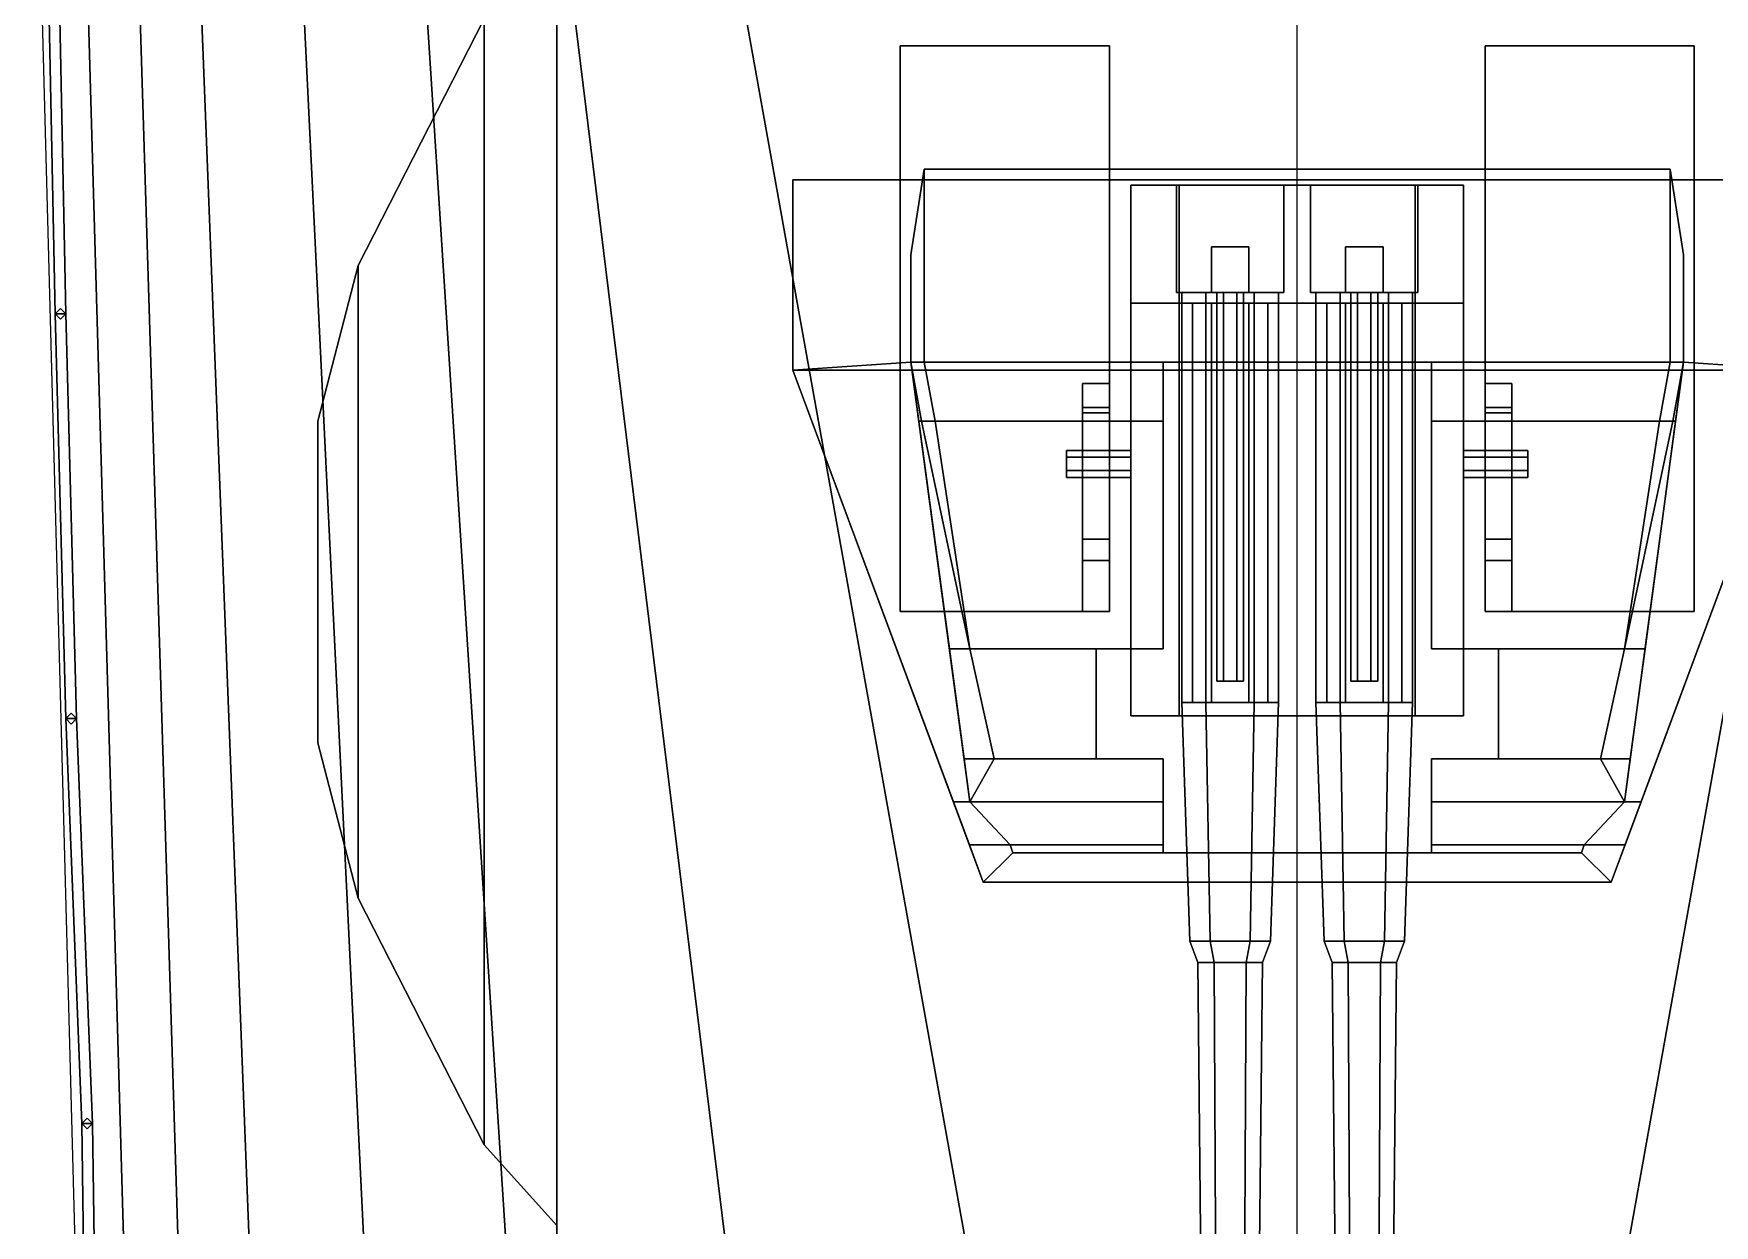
# Model space of a CAD drawing. Header units: millimetres. Extents: x -5 to 5, y -43 to 71.
# Drawn here: x -4.71 to 1.56, y -22.61 to -18.16 of the extents above; entities that cross this region are included whole.
import ezdxf

# ---------------------------------------------------------------- set-up
doc = ezdxf.new("R2010")
doc.units = ezdxf.units.MM
for name, color, linetype in [('barrel', 1, 'Continuous'), ('hull2', 7, 'Continuous'), ('railings', 6, 'Continuous'), ('sleeve', 5, 'Continuous'), ('turret', 2, 'Continuous')]:
    doc.layers.add(name, color=color, linetype=linetype)

msp = doc.modelspace()

# ---------------------------------------------------------------- linework, layer by layer
for points in [[(-4.71, -16.9, 2.79), (-4.47, -25.94, 2.84), (4.47, -25.94, 2.84), (4.71, -16.9, 2.79)], [(0.65, -25.94, -2.32), (0, -25.94, -2.6), (0, -16.9, -2.65), (2.27, -16.9, -2.25)], [(2.84, -16.9, -2.09), (1.73, -25.94, -2), (0.65, -25.94, -2.32), (2.27, -16.9, -2.25)], [(-2.76, -17.34, 5.23), (-2.76, -24.36, 5.23), (2.76, -24.36, 5.23), (2.76, -17.34, 5.23)], [(-2.76, -17.34, 2.79), (-2.76, -24.36, 2.83), (-2.76, -24.36, 5.23), (-2.76, -17.34, 5.23)], [(-3.03, -18.11, 5.23), (-3.03, -22.31, 5.23), (-2.76, -22.61, 5.23), (-2.76, -17.81, 5.23)], [(-2.76, -17.81, 5.23), (-2.76, -22.61, 5.23), (-3.03, -22.31, 5.23), (-3.03, -18.11, 5.23)], [(-3.03, -22.31, 5.23), (-3.03, -18.11, 5.23), (-3.5, -19.03, 5.23), (-3.5, -21.39, 5.23)], [(-3.5, -21.39, 5.23), (-3.5, -19.03, 5.23), (-3.03, -18.11, 5.23), (-3.03, -22.31, 5.23)], [(-3.65, -19.61, 5.23), (-3.5, -19.03, 5.23), (-3.5, -21.39, 5.23), (-3.65, -20.81, 5.23)], [(-3.65, -20.81, 5.23), (-3.5, -21.39, 5.23), (-3.5, -19.03, 5.23), (-3.65, -19.61, 5.23)]]:
    msp.add_3dface(points)
at = {"layer": 'barrel'}
for points in [[(-0.05, -18.73, 7.17), (-0.05, -18.73, 6.74), (-0.45, -18.73, 6.74), (-0.45, -18.73, 7.17)], [(-0.45, -18.73, 7.17), (-0.45, -18.73, 6.74), (-0.45, -19.13, 6.74), (-0.45, -19.13, 7.17)], [(-0.45, -19.13, 6.74), (-0.45, -18.73, 6.74), (-0.05, -18.73, 6.74), (-0.05, -19.13, 6.74)], [(-0.05, -19.13, 7.17), (-0.05, -18.73, 7.17), (-0.45, -18.73, 7.17), (-0.45, -19.13, 7.17)], [(-0.05, -19.13, 6.74), (-0.05, -18.73, 6.74), (-0.05, -18.73, 7.17), (-0.05, -19.13, 7.17)], [(0.05, -18.73, 7.17), (0.05, -18.73, 6.74), (0.05, -19.13, 6.74), (0.05, -19.13, 7.17)], [(0.45, -18.73, 7.17), (0.45, -18.73, 6.74), (0.05, -18.73, 6.74), (0.05, -18.73, 7.17)], [(0.05, -19.13, 6.74), (0.05, -18.73, 6.74), (0.45, -18.73, 6.74), (0.45, -19.13, 6.74)], [(0.45, -19.13, 7.17), (0.45, -18.73, 7.17), (0.05, -18.73, 7.17), (0.05, -19.13, 7.17)], [(0.45, -19.13, 6.74), (0.45, -18.73, 6.74), (0.45, -18.73, 7.17), (0.45, -19.13, 7.17)], [(-0.32, -18.96, 7.24), (-0.32, -18.96, 7.17), (-0.32, -19.13, 7.17), (-0.32, -19.13, 7.32)], [(-0.18, -18.96, 7.24), (-0.18, -18.96, 7.17), (-0.32, -18.96, 7.17), (-0.32, -18.96, 7.24)], [(-0.18, -19.13, 7.32), (-0.18, -18.96, 7.24), (-0.32, -18.96, 7.24), (-0.32, -19.13, 7.32)], [(-0.18, -19.13, 7.17), (-0.18, -18.96, 7.17), (-0.18, -18.96, 7.24), (-0.18, -19.13, 7.32)], [(0.32, -19.13, 7.32), (0.32, -18.96, 7.24), (0.18, -18.96, 7.24), (0.18, -19.13, 7.32)], [(0.32, -18.96, 7.24), (0.32, -18.96, 7.17), (0.18, -18.96, 7.17), (0.18, -18.96, 7.24)], [(0.18, -18.96, 7.24), (0.18, -18.96, 7.17), (0.18, -19.13, 7.17), (0.18, -19.13, 7.32)], [(0.32, -19.13, 7.17), (0.32, -18.96, 7.17), (0.32, -18.96, 7.24), (0.32, -19.13, 7.32)], [(-0.45, -19.13, 7.17), (-0.45, -19.13, 6.74), (-0.05, -19.13, 6.74), (-0.05, -19.13, 7.17)], [(-0.34, -19.13, 7.0659), (-0.43, -19.13, 6.91), (-0.43, -20.66, 6.91), (-0.34, -20.66, 7.0659)], [(-0.43, -19.13, 6.91), (-0.34, -19.13, 6.7541), (-0.34, -20.66, 6.7541), (-0.43, -20.66, 6.91)], [(-0.34, -19.13, 6.7541), (-0.16, -19.13, 6.7541), (-0.16, -20.66, 6.7541), (-0.34, -20.66, 6.7541)], [(-0.16, -19.13, 7.0659), (-0.34, -19.13, 7.0659), (-0.34, -20.66, 7.0659), (-0.16, -20.66, 7.0659)], [(-0.32, -19.13, 7.32), (-0.32, -19.13, 7.17), (-0.18, -19.13, 7.17), (-0.18, -19.13, 7.32)], [(-0.275, -19.13, 7.2533), (-0.3, -19.13, 7.21), (-0.3, -20.58, 7.21), (-0.275, -20.58, 7.2533)], [(-0.3, -19.13, 7.21), (-0.275, -19.13, 7.1667), (-0.275, -20.58, 7.1667), (-0.3, -20.58, 7.21)], [(-0.225, -19.13, 7.2533), (-0.275, -19.13, 7.2533), (-0.275, -20.58, 7.2533), (-0.225, -20.58, 7.2533)], [(-0.275, -19.13, 7.1667), (-0.225, -19.13, 7.1667), (-0.225, -20.58, 7.1667), (-0.275, -20.58, 7.1667)], [(-0.2, -19.13, 7.21), (-0.225, -19.13, 7.2533), (-0.225, -20.58, 7.2533), (-0.2, -20.58, 7.21)], [(-0.225, -19.13, 7.1667), (-0.2, -19.13, 7.21), (-0.2, -20.58, 7.21), (-0.225, -20.58, 7.1667)], [(-0.07, -19.13, 6.91), (-0.16, -19.13, 7.0659), (-0.16, -20.66, 7.0659), (-0.07, -20.66, 6.91)], [(-0.16, -19.13, 6.7541), (-0.07, -19.13, 6.91), (-0.07, -20.66, 6.91), (-0.16, -20.66, 6.7541)], [(0.05, -19.13, 7.17), (0.05, -19.13, 6.74), (0.45, -19.13, 6.74), (0.45, -19.13, 7.17)], [(0.16, -19.13, 7.0659), (0.07, -19.13, 6.91), (0.07, -20.66, 6.91), (0.16, -20.66, 7.0659)], [(0.07, -19.13, 6.91), (0.16, -19.13, 6.7541), (0.16, -20.66, 6.7541), (0.07, -20.66, 6.91)], [(0.16, -19.13, 6.7541), (0.34, -19.13, 6.7541), (0.34, -20.66, 6.7541), (0.16, -20.66, 6.7541)], [(0.34, -19.13, 7.0659), (0.16, -19.13, 7.0659), (0.16, -20.66, 7.0659), (0.34, -20.66, 7.0659)], [(0.18, -19.13, 7.32), (0.18, -19.13, 7.17), (0.32, -19.13, 7.17), (0.32, -19.13, 7.32)], [(0.225, -19.13, 7.2533), (0.2, -19.13, 7.21), (0.2, -20.58, 7.21), (0.225, -20.58, 7.2533)], [(0.2, -19.13, 7.21), (0.225, -19.13, 7.1667), (0.225, -20.58, 7.1667), (0.2, -20.58, 7.21)], [(0.275, -19.13, 7.2533), (0.225, -19.13, 7.2533), (0.225, -20.58, 7.2533), (0.275, -20.58, 7.2533)], [(0.225, -19.13, 7.1667), (0.275, -19.13, 7.1667), (0.275, -20.58, 7.1667), (0.225, -20.58, 7.1667)], [(0.3, -19.13, 7.21), (0.275, -19.13, 7.2533), (0.275, -20.58, 7.2533), (0.3, -20.58, 7.21)], [(0.275, -19.13, 7.1667), (0.3, -19.13, 7.21), (0.3, -20.58, 7.21), (0.275, -20.58, 7.1667)], [(0.43, -19.13, 6.91), (0.34, -19.13, 7.0659), (0.34, -20.66, 7.0659), (0.43, -20.66, 6.91)], [(0.34, -19.13, 6.7541), (0.43, -19.13, 6.91), (0.43, -20.66, 6.91), (0.34, -20.66, 6.7541)], [(-0.325, -21.55, 6.7801), (-0.4, -21.55, 6.91), (-0.43, -20.66, 6.91), (-0.34, -20.66, 6.7541)], [(-0.4, -21.55, 6.91), (-0.325, -21.55, 7.0399), (-0.34, -20.66, 7.0659), (-0.43, -20.66, 6.91)], [(-0.325, -21.55, 7.0399), (-0.175, -21.55, 7.0399), (-0.16, -20.66, 7.0659), (-0.34, -20.66, 7.0659)], [(-0.175, -21.55, 6.7801), (-0.325, -21.55, 6.7801), (-0.34, -20.66, 6.7541), (-0.16, -20.66, 6.7541)], [(-0.1, -21.55, 6.91), (-0.175, -21.55, 6.7801), (-0.16, -20.66, 6.7541), (-0.07, -20.66, 6.91)], [(-0.175, -21.55, 7.0399), (-0.1, -21.55, 6.91), (-0.07, -20.66, 6.91), (-0.16, -20.66, 7.0659)], [(0.175, -21.55, 6.7801), (0.1, -21.55, 6.91), (0.07, -20.66, 6.91), (0.16, -20.66, 6.7541)], [(0.1, -21.55, 6.91), (0.175, -21.55, 7.0399), (0.16, -20.66, 7.0659), (0.07, -20.66, 6.91)], [(0.175, -21.55, 7.0399), (0.325, -21.55, 7.0399), (0.34, -20.66, 7.0659), (0.16, -20.66, 7.0659)], [(0.325, -21.55, 6.7801), (0.175, -21.55, 6.7801), (0.16, -20.66, 6.7541), (0.34, -20.66, 6.7541)], [(0.4, -21.55, 6.91), (0.325, -21.55, 6.7801), (0.34, -20.66, 6.7541), (0.43, -20.66, 6.91)], [(0.325, -21.55, 7.0399), (0.4, -21.55, 6.91), (0.43, -20.66, 6.91), (0.34, -20.66, 7.0659)], [(-0.37, -21.63, 6.91), (-0.31, -21.63, 7.0139), (-0.325, -21.55, 7.0399), (-0.4, -21.55, 6.91)], [(-0.31, -21.63, 6.8061), (-0.37, -21.63, 6.91), (-0.4, -21.55, 6.91), (-0.325, -21.55, 6.7801)], [(-0.19, -21.63, 6.8061), (-0.31, -21.63, 6.8061), (-0.325, -21.55, 6.7801), (-0.175, -21.55, 6.7801)], [(-0.31, -21.63, 7.0139), (-0.19, -21.63, 7.0139), (-0.175, -21.55, 7.0399), (-0.325, -21.55, 7.0399)], [(-0.19, -21.63, 7.0139), (-0.13, -21.63, 6.91), (-0.1, -21.55, 6.91), (-0.175, -21.55, 7.0399)], [(-0.13, -21.63, 6.91), (-0.19, -21.63, 6.8061), (-0.175, -21.55, 6.7801), (-0.1, -21.55, 6.91)], [(0.13, -21.63, 6.91), (0.19, -21.63, 7.0139), (0.175, -21.55, 7.0399), (0.1, -21.55, 6.91)], [(0.19, -21.63, 6.8061), (0.13, -21.63, 6.91), (0.1, -21.55, 6.91), (0.175, -21.55, 6.7801)], [(0.31, -21.63, 6.8061), (0.19, -21.63, 6.8061), (0.175, -21.55, 6.7801), (0.325, -21.55, 6.7801)], [(0.19, -21.63, 7.0139), (0.31, -21.63, 7.0139), (0.325, -21.55, 7.0399), (0.175, -21.55, 7.0399)], [(0.31, -21.63, 7.0139), (0.37, -21.63, 6.91), (0.4, -21.55, 6.91), (0.325, -21.55, 7.0399)], [(0.37, -21.63, 6.91), (0.31, -21.63, 6.8061), (0.325, -21.55, 6.7801), (0.4, -21.55, 6.91)], [(-0.35, -23.63, 6.91), (-0.3, -23.63, 6.9966), (-0.31, -21.63, 7.0139), (-0.37, -21.63, 6.91)], [(-0.3, -23.63, 6.8234), (-0.35, -23.63, 6.91), (-0.37, -21.63, 6.91), (-0.31, -21.63, 6.8061)], [(-0.2, -23.63, 6.8234), (-0.3, -23.63, 6.8234), (-0.31, -21.63, 6.8061), (-0.19, -21.63, 6.8061)], [(-0.3, -23.63, 6.9966), (-0.2, -23.63, 6.9966), (-0.19, -21.63, 7.0139), (-0.31, -21.63, 7.0139)], [(-0.2, -23.63, 6.9966), (-0.15, -23.63, 6.91), (-0.13, -21.63, 6.91), (-0.19, -21.63, 7.0139)], [(-0.15, -23.63, 6.91), (-0.2, -23.63, 6.8234), (-0.19, -21.63, 6.8061), (-0.13, -21.63, 6.91)], [(0.15, -23.63, 6.91), (0.2, -23.63, 6.9966), (0.19, -21.63, 7.0139), (0.13, -21.63, 6.91)], [(0.2, -23.63, 6.8234), (0.15, -23.63, 6.91), (0.13, -21.63, 6.91), (0.19, -21.63, 6.8061)], [(0.3, -23.63, 6.8234), (0.2, -23.63, 6.8234), (0.19, -21.63, 6.8061), (0.31, -21.63, 6.8061)], [(0.2, -23.63, 6.9966), (0.3, -23.63, 6.9966), (0.31, -21.63, 7.0139), (0.19, -21.63, 7.0139)], [(0.3, -23.63, 6.9966), (0.35, -23.63, 6.91), (0.37, -21.63, 6.91), (0.31, -21.63, 7.0139)], [(0.35, -23.63, 6.91), (0.3, -23.63, 6.8234), (0.31, -21.63, 6.8061), (0.37, -21.63, 6.91)]]:
    msp.add_3dface(points, dxfattribs=at)
at = {"layer": 'hull2'}
for points in [[(-4.71, -16.9, 2.79), (-4.47, -25.94, 2.84), (-4.28, -25.94, -0.22), (-4.54, -16.9, -0.27)], [(-4.54, -16.9, -0.27), (-4.28, -25.94, -0.22), (-4.07, -25.94, -0.76), (-4.35, -16.9, -0.81)], [(-4.35, -16.9, -0.81), (-4.07, -25.94, -0.76), (-3.78, -25.94, -1.15), (-4.13, -16.9, -1.2)], [(-4.13, -16.9, -1.2), (-3.78, -25.94, -1.15), (-3.32, -25.94, -1.49), (-3.76, -16.9, -1.6)], [(-3.76, -16.9, -1.6), (-3.32, -25.94, -1.49), (-2.74, -25.94, -1.72), (-3.32, -16.9, -1.87)], [(-3.32, -16.9, -1.87), (-2.74, -25.94, -1.72), (-1.73, -25.94, -2), (-2.84, -16.9, -2.09)], [(-2.84, -16.9, -2.09), (-1.73, -25.94, -2), (-0.65, -25.94, -2.32), (-2.27, -16.9, -2.25)], [(-0.65, -25.94, -2.32), (0, -25.94, -2.6), (0, -16.9, -2.65), (-2.27, -16.9, -2.25)]]:
    msp.add_3dface(points, dxfattribs=at)
at = {"layer": 'railings'}
for points in [[(-4.62, -17.74, 3.91), (-4.59, -19.21, 3.92), (-4.63, -19.21, 3.92), (-4.66, -17.74, 3.91)], [(-4.66, -17.74, 3.91), (-4.63, -19.21, 3.92), (-4.59, -19.21, 3.92), (-4.62, -17.74, 3.91)], [(-3.03, -18.11, 6.45), (-3.5, -19.03, 6.45), (-3.5, -19.03, 5.23), (-3.03, -18.11, 5.23)], [(-3.03, -18.11, 5.23), (-3.5, -19.03, 5.23), (-3.5, -19.03, 6.45), (-3.03, -18.11, 6.45)], [(-3.5, -19.03, 6.45), (-3.65, -19.61, 6.45), (-3.65, -19.61, 5.23), (-3.5, -19.03, 5.23)], [(-3.5, -19.03, 5.23), (-3.65, -19.61, 5.23), (-3.65, -19.61, 6.45), (-3.5, -19.03, 6.45)], [(-4.63, -19.21, 2.8), (-4.61, -19.19, 2.8), (-4.61, -19.19, 3.92), (-4.63, -19.21, 3.92)], [(-4.63, -19.21, 3.92), (-4.59, -20.72, 3.93), (-4.55, -20.72, 3.93), (-4.59, -19.21, 3.92)], [(-4.59, -19.21, 3.92), (-4.55, -20.72, 3.93), (-4.59, -20.72, 3.93), (-4.63, -19.21, 3.92)], [(-4.61, -19.23, 2.8), (-4.63, -19.21, 2.8), (-4.63, -19.21, 3.92), (-4.61, -19.23, 3.92)], [(-4.61, -19.19, 2.8), (-4.59, -19.21, 2.8), (-4.59, -19.21, 3.92), (-4.61, -19.19, 3.92)], [(-4.59, -19.21, 2.8), (-4.61, -19.23, 2.8), (-4.61, -19.23, 3.92), (-4.59, -19.21, 3.92)], [(-3.65, -19.61, 5.23), (-3.65, -20.81, 5.23), (-3.65, -20.81, 6.45), (-3.65, -19.61, 6.45)], [(-3.65, -19.61, 6.45), (-3.65, -20.81, 6.45), (-3.65, -20.81, 5.23), (-3.65, -19.61, 5.23)], [(-4.59, -20.72, 2.81), (-4.57, -20.7, 2.81), (-4.57, -20.7, 3.93), (-4.59, -20.72, 3.93)], [(-4.55, -20.72, 3.93), (-4.49, -22.23, 3.94), (-4.53, -22.23, 3.94), (-4.59, -20.72, 3.93)], [(-4.59, -20.72, 3.93), (-4.53, -22.23, 3.94), (-4.49, -22.23, 3.94), (-4.55, -20.72, 3.93)], [(-4.57, -20.74, 2.81), (-4.59, -20.72, 2.81), (-4.59, -20.72, 3.93), (-4.57, -20.74, 3.93)], [(-4.57, -20.7, 2.81), (-4.55, -20.72, 2.81), (-4.55, -20.72, 3.93), (-4.57, -20.7, 3.93)], [(-4.55, -20.72, 2.81), (-4.57, -20.74, 2.81), (-4.57, -20.74, 3.93), (-4.55, -20.72, 3.93)], [(-3.65, -20.81, 5.23), (-3.5, -21.39, 5.23), (-3.5, -21.39, 6.45), (-3.65, -20.81, 6.45)], [(-3.65, -20.81, 6.45), (-3.5, -21.39, 6.45), (-3.5, -21.39, 5.23), (-3.65, -20.81, 5.23)], [(-3.5, -21.39, 6.45), (-3.03, -22.31, 6.45), (-3.03, -22.31, 5.23), (-3.5, -21.39, 5.23)], [(-3.5, -21.39, 5.23), (-3.03, -22.31, 5.23), (-3.03, -22.31, 6.45), (-3.5, -21.39, 6.45)], [(-4.53, -22.23, 2.82), (-4.51, -22.21, 2.82), (-4.51, -22.21, 3.94), (-4.53, -22.23, 3.94)], [(-4.53, -22.23, 3.94), (-4.51, -23.72, 3.94), (-4.47, -23.72, 3.94), (-4.49, -22.23, 3.94)], [(-4.49, -22.23, 3.94), (-4.47, -23.72, 3.94), (-4.51, -23.72, 3.94), (-4.53, -22.23, 3.94)], [(-4.51, -22.25, 2.82), (-4.53, -22.23, 2.82), (-4.53, -22.23, 3.94), (-4.51, -22.25, 3.94)], [(-4.51, -22.21, 2.82), (-4.49, -22.23, 2.82), (-4.49, -22.23, 3.94), (-4.51, -22.21, 3.94)], [(-4.49, -22.23, 2.82), (-4.51, -22.25, 2.82), (-4.51, -22.25, 3.94), (-4.49, -22.23, 3.94)], [(-3.03, -22.31, 6.45), (-2.76, -22.61, 6.45), (-2.76, -22.61, 5.23), (-3.03, -22.31, 5.23)], [(-3.03, -22.31, 5.23), (-2.76, -22.61, 5.23), (-2.76, -22.61, 6.45), (-3.03, -22.31, 6.45)]]:
    msp.add_3dface(points, dxfattribs=at)
at = {"layer": 'sleeve'}
for points in [[(0.62, -18.73, 6.74), (0.62, -18.73, 6.61), (-0.62, -18.73, 6.61), (-0.62, -18.73, 6.74)], [(-0.62, -20.71, 6.61), (-0.62, -18.73, 6.61), (0.62, -18.73, 6.61), (0.62, -20.71, 6.61)], [(-0.62, -18.73, 6.74), (-0.62, -18.73, 6.61), (-0.62, -19.17, 6.61), (-0.62, -19.17, 6.74)], [(-0.44, -18.73, 6.82), (-0.44, -18.73, 6.74), (-0.62, -18.73, 6.74), (-0.62, -18.73, 6.82)], [(-0.44, -19.17, 6.91), (-0.44, -18.73, 6.82), (-0.62, -18.73, 6.82), (-0.62, -19.17, 6.91)], [(-0.62, -18.73, 6.82), (-0.62, -18.73, 6.74), (-0.62, -19.17, 6.74), (-0.62, -19.17, 6.91)], [(0.44, -18.73, 6.74), (-0.44, -18.73, 6.74), (-0.44, -19.17, 6.74), (0.44, -19.17, 6.74)], [(-0.44, -19.17, 6.74), (-0.44, -18.73, 6.74), (-0.44, -18.73, 6.82), (-0.44, -19.17, 6.91)], [(0.44, -18.73, 6.82), (0.44, -18.73, 6.74), (0.44, -19.17, 6.74), (0.44, -19.17, 6.91)], [(0.62, -18.73, 6.82), (0.62, -18.73, 6.74), (0.44, -18.73, 6.74), (0.44, -18.73, 6.82)], [(0.62, -19.17, 6.91), (0.62, -18.73, 6.82), (0.44, -18.73, 6.82), (0.44, -19.17, 6.91)], [(0.62, -19.17, 6.61), (0.62, -18.73, 6.61), (0.62, -18.73, 6.74), (0.62, -19.17, 6.74)], [(0.62, -19.17, 6.74), (0.62, -18.73, 6.74), (0.62, -18.73, 6.82), (0.62, -19.17, 6.91)], [(-0.44, -19.17, 7.07), (-0.44, -19.17, 6.91), (-0.62, -19.17, 6.91), (-0.62, -19.17, 7.07)], [(-0.62, -19.17, 7.07), (-0.62, -19.17, 6.91), (-0.62, -20.71, 6.91), (-0.62, -20.71, 7.07)], [(-0.62, -19.17, 6.91), (-0.62, -19.17, 6.61), (-0.62, -20.71, 6.61), (-0.62, -20.71, 6.91)], [(-0.44, -20.71, 7.07), (-0.44, -19.17, 7.07), (-0.62, -19.17, 7.07), (-0.62, -20.71, 7.07)], [(-0.44, -20.71, 6.91), (-0.44, -19.17, 6.91), (-0.44, -19.17, 7.07), (-0.44, -20.71, 7.07)], [(0.44, -20.71, 6.91), (0.44, -19.17, 6.91), (-0.44, -19.17, 6.91), (-0.44, -20.71, 6.91)], [(0.44, -19.17, 6.91), (0.44, -19.17, 6.74), (-0.44, -19.17, 6.74), (-0.44, -19.17, 6.91)], [(-0.32, -19.17, 7.3312), (-0.39, -19.17, 7.21), (-0.39, -20.66, 7.21), (-0.32, -20.66, 7.3312)], [(-0.39, -19.17, 7.21), (-0.32, -19.17, 7.0888), (-0.32, -20.66, 7.0888), (-0.39, -20.66, 7.21)], [(-0.11, -19.17, 7.21), (-0.39, -19.17, 7.21), (-0.32, -19.17, 7.3312), (-0.18, -19.17, 7.3312)], [(-0.18, -19.17, 7.0888), (-0.32, -19.17, 7.0888), (-0.39, -19.17, 7.21), (-0.11, -19.17, 7.21)], [(-0.18, -19.17, 7.3312), (-0.32, -19.17, 7.3312), (-0.32, -20.66, 7.3312), (-0.18, -20.66, 7.3312)], [(-0.32, -19.17, 7.0888), (-0.18, -19.17, 7.0888), (-0.18, -20.66, 7.0888), (-0.32, -20.66, 7.0888)], [(-0.11, -19.17, 7.21), (-0.18, -19.17, 7.3312), (-0.18, -20.66, 7.3312), (-0.11, -20.66, 7.21)], [(-0.18, -19.17, 7.0888), (-0.11, -19.17, 7.21), (-0.11, -20.66, 7.21), (-0.18, -20.66, 7.0888)], [(0.32, -19.17, 7.0888), (0.18, -19.17, 7.0888), (0.11, -19.17, 7.21), (0.39, -19.17, 7.21)], [(0.39, -19.17, 7.21), (0.11, -19.17, 7.21), (0.18, -19.17, 7.3312), (0.32, -19.17, 7.3312)], [(0.11, -19.17, 7.21), (0.18, -19.17, 7.0888), (0.18, -20.66, 7.0888), (0.11, -20.66, 7.21)], [(0.18, -19.17, 7.3312), (0.11, -19.17, 7.21), (0.11, -20.66, 7.21), (0.18, -20.66, 7.3312)], [(0.18, -19.17, 7.0888), (0.32, -19.17, 7.0888), (0.32, -20.66, 7.0888), (0.18, -20.66, 7.0888)], [(0.32, -19.17, 7.3312), (0.18, -19.17, 7.3312), (0.18, -20.66, 7.3312), (0.32, -20.66, 7.3312)], [(0.32, -19.17, 7.0888), (0.39, -19.17, 7.21), (0.39, -20.66, 7.21), (0.32, -20.66, 7.0888)], [(0.39, -19.17, 7.21), (0.32, -19.17, 7.3312), (0.32, -20.66, 7.3312), (0.39, -20.66, 7.21)], [(0.62, -19.17, 7.07), (0.62, -19.17, 6.91), (0.44, -19.17, 6.91), (0.44, -19.17, 7.07)], [(0.44, -19.17, 7.07), (0.44, -19.17, 6.91), (0.44, -20.71, 6.91), (0.44, -20.71, 7.07)], [(0.62, -20.71, 7.07), (0.62, -19.17, 7.07), (0.44, -19.17, 7.07), (0.44, -20.71, 7.07)], [(0.62, -20.71, 6.91), (0.62, -19.17, 6.91), (0.62, -19.17, 7.07), (0.62, -20.71, 7.07)], [(0.62, -20.71, 6.61), (0.62, -19.17, 6.61), (0.62, -19.17, 6.91), (0.62, -20.71, 6.91)], [(-0.62, -19.745, 6.9533), (-0.62, -19.72, 6.91), (-0.86, -19.72, 6.91), (-0.86, -19.745, 6.9533)], [(-0.86, -19.795, 6.9533), (-0.86, -19.745, 6.9533), (-0.86, -19.72, 6.91), (-0.86, -19.82, 6.91)], [(-0.62, -19.72, 6.91), (-0.62, -19.745, 6.8667), (-0.86, -19.745, 6.8667), (-0.86, -19.72, 6.91)], [(-0.86, -19.82, 6.91), (-0.86, -19.72, 6.91), (-0.86, -19.745, 6.8667), (-0.86, -19.795, 6.8667)], [(0.62, -19.72, 6.91), (0.62, -19.745, 6.9533), (0.86, -19.745, 6.9533), (0.86, -19.72, 6.91)], [(0.62, -19.745, 6.8667), (0.62, -19.72, 6.91), (0.86, -19.72, 6.91), (0.86, -19.745, 6.8667)], [(0.86, -19.745, 6.9533), (0.86, -19.795, 6.9533), (0.86, -19.82, 6.91), (0.86, -19.72, 6.91)], [(0.86, -19.72, 6.91), (0.86, -19.82, 6.91), (0.86, -19.795, 6.8667), (0.86, -19.745, 6.8667)], [(-0.62, -19.745, 6.8667), (-0.62, -19.795, 6.8667), (-0.86, -19.795, 6.8667), (-0.86, -19.745, 6.8667)], [(-0.62, -19.795, 6.9533), (-0.62, -19.745, 6.9533), (-0.86, -19.745, 6.9533), (-0.86, -19.795, 6.9533)], [(-0.62, -19.82, 6.91), (-0.62, -19.795, 6.9533), (-0.86, -19.795, 6.9533), (-0.86, -19.82, 6.91)], [(-0.62, -19.795, 6.8667), (-0.62, -19.82, 6.91), (-0.86, -19.82, 6.91), (-0.86, -19.795, 6.8667)], [(0.62, -19.795, 6.8667), (0.62, -19.745, 6.8667), (0.86, -19.745, 6.8667), (0.86, -19.795, 6.8667)], [(0.62, -19.745, 6.9533), (0.62, -19.795, 6.9533), (0.86, -19.795, 6.9533), (0.86, -19.745, 6.9533)], [(0.62, -19.795, 6.9533), (0.62, -19.82, 6.91), (0.86, -19.82, 6.91), (0.86, -19.795, 6.9533)], [(0.62, -19.82, 6.91), (0.62, -19.795, 6.8667), (0.86, -19.795, 6.8667), (0.86, -19.82, 6.91)], [(-0.18, -20.66, 7.3312), (-0.32, -20.66, 7.3312), (-0.39, -20.66, 7.21), (-0.11, -20.66, 7.21)], [(-0.11, -20.66, 7.21), (-0.39, -20.66, 7.21), (-0.32, -20.66, 7.0888), (-0.18, -20.66, 7.0888)], [(0.39, -20.66, 7.21), (0.11, -20.66, 7.21), (0.18, -20.66, 7.0888), (0.32, -20.66, 7.0888)], [(0.32, -20.66, 7.3312), (0.18, -20.66, 7.3312), (0.11, -20.66, 7.21), (0.39, -20.66, 7.21)], [(-0.62, -20.71, 7.07), (-0.62, -20.71, 6.91), (-0.44, -20.71, 6.91), (-0.44, -20.71, 7.07)], [(-0.62, -20.71, 6.91), (-0.62, -20.71, 6.61), (0.62, -20.71, 6.61), (0.62, -20.71, 6.91)], [(0.44, -20.71, 7.07), (0.44, -20.71, 6.91), (0.62, -20.71, 6.91), (0.62, -20.71, 7.07)]]:
    msp.add_3dface(points, dxfattribs=at)
at = {"layer": 'turret'}
for points in [[(-1.48, -18.21, 5.89), (-1.48, -18.21, 5.31), (-1.48, -20.32, 5.31), (-1.48, -20.32, 5.89)], [(-0.7, -20.32, 5.89), (-0.7, -18.21, 5.89), (-1.48, -18.21, 5.89), (-1.48, -20.32, 5.89)], [(-0.7, -18.21, 5.89), (-0.7, -18.21, 5.31), (-1.48, -18.21, 5.31), (-1.48, -18.21, 5.89)], [(-1.48, -18.71, 5.31), (-1.48, -18.21, 5.31), (-0.7, -18.21, 5.31), (-0.7, -18.71, 5.31)], [(-0.7, -20.32, 5.31), (-0.7, -18.21, 5.31), (-0.7, -18.21, 5.89), (-0.7, -20.32, 5.89)], [(0.7, -18.71, 5.31), (0.7, -18.21, 5.31), (1.48, -18.21, 5.31), (1.48, -18.71, 5.31)], [(1.48, -18.21, 5.89), (1.48, -18.21, 5.31), (0.7, -18.21, 5.31), (0.7, -18.21, 5.89)], [(1.48, -20.32, 5.89), (1.48, -18.21, 5.89), (0.7, -18.21, 5.89), (0.7, -20.32, 5.89)], [(0.7, -18.21, 5.89), (0.7, -18.21, 5.31), (0.7, -20.32, 5.31), (0.7, -20.32, 5.89)], [(1.48, -20.32, 5.31), (1.48, -18.21, 5.31), (1.48, -18.21, 5.89), (1.48, -20.32, 5.89)], [(1.88, -18.71, 5.31), (1.88, -18.71, 5.23), (-1.88, -18.71, 5.23), (-1.88, -18.71, 5.31)], [(1.88, -19.42, 5.31), (1.88, -18.71, 5.31), (-1.88, -18.71, 5.31), (-1.88, -19.42, 5.31)], [(-1.88, -18.71, 5.31), (-1.88, -18.71, 5.23), (-1.88, -19.42, 5.23), (-1.88, -19.42, 5.31)], [(-1.44, -19.39, 7.68), (-1.44, -18.99, 7.68), (-1.39, -18.67, 7.86), (-1.39, -19.39, 7.86)], [(-1.39, -19.39, 7.86), (-1.39, -18.67, 7.86), (-1.44, -18.99, 7.68), (-1.44, -19.39, 7.68)], [(-1.39, -18.67, 7.86), (-1.39, -19.39, 7.86), (1.39, -19.39, 7.86), (1.39, -18.67, 7.86)], [(1.39, -18.67, 7.86), (1.39, -19.39, 7.86), (-1.39, -19.39, 7.86), (-1.39, -18.67, 7.86)], [(1.39, -19.39, 7.86), (1.39, -18.67, 7.86), (1.44, -18.99, 7.68), (1.44, -19.39, 7.68)], [(1.44, -19.39, 7.68), (1.44, -18.99, 7.68), (1.39, -18.67, 7.86), (1.39, -19.39, 7.86)], [(-1.44, -19.39, 7.38), (-1.44, -19.32, 7.41), (-1.44, -18.99, 7.68), (-1.44, -19.39, 7.68)], [(-1.44, -19.39, 7.68), (-1.44, -18.99, 7.68), (-1.44, -19.32, 7.41), (-1.44, -19.39, 7.38)], [(1.44, -19.39, 7.68), (1.44, -18.99, 7.68), (1.44, -19.32, 7.41), (1.44, -19.39, 7.38)], [(1.44, -19.39, 7.38), (1.44, -19.32, 7.41), (1.44, -18.99, 7.68), (1.44, -19.39, 7.68)], [(-1.22, -21.03, 7.18), (-1.44, -19.39, 7.18), (-1.88, -19.42, 5.31), (-1.2815, -21.03, 5.31)], [(-1.2815, -21.03, 5.31), (-1.88, -19.42, 5.31), (-1.44, -19.39, 7.18), (-1.22, -21.03, 7.18)], [(-1.88, -19.42, 5.31), (-1.88, -19.42, 5.23), (-1.17, -21.33, 5.23), (-1.17, -21.33, 5.31)], [(1.17, -21.33, 5.31), (1.88, -19.42, 5.31), (-1.88, -19.42, 5.31), (-1.17, -21.33, 5.31)], [(-1.4, -19.61, 7.68), (-1.44, -19.39, 7.68), (-1.44, -19.39, 7.18), (-1.4105, -19.61, 7.18)], [(-1.4105, -19.61, 7.18), (-1.44, -19.39, 7.18), (-1.44, -19.39, 7.68), (-1.4, -19.61, 7.68)], [(-1.4, -19.61, 7.68), (-1.44, -19.39, 7.68), (-1.39, -19.39, 7.86), (-1.35, -19.61, 7.86)], [(-1.35, -19.61, 7.86), (-1.39, -19.39, 7.86), (-1.44, -19.39, 7.68), (-1.4, -19.61, 7.68)], [(-0.5, -19.39, 7.86), (-0.5, -19.61, 7.86), (-1.35, -19.61, 7.86), (-1.39, -19.39, 7.86)], [(-1.39, -19.39, 7.86), (-1.35, -19.61, 7.86), (-0.5, -19.61, 7.86), (-0.5, -19.39, 7.86)], [(1.39, -19.39, 7.86), (1.35, -19.61, 7.86), (0.5, -19.61, 7.86), (0.5, -19.39, 7.86)], [(0.5, -19.39, 7.86), (0.5, -19.61, 7.86), (1.35, -19.61, 7.86), (1.39, -19.39, 7.86)], [(1.17, -21.33, 5.23), (1.88, -19.42, 5.23), (1.88, -19.42, 5.31), (1.17, -21.33, 5.31)], [(1.2815, -21.03, 5.31), (1.88, -19.42, 5.31), (1.44, -19.39, 7.18), (1.22, -21.03, 7.18)], [(1.22, -21.03, 7.18), (1.44, -19.39, 7.18), (1.88, -19.42, 5.31), (1.2815, -21.03, 5.31)], [(1.35, -19.61, 7.86), (1.39, -19.39, 7.86), (1.44, -19.39, 7.68), (1.4, -19.61, 7.68)], [(1.4, -19.61, 7.68), (1.44, -19.39, 7.68), (1.39, -19.39, 7.86), (1.35, -19.61, 7.86)], [(1.4105, -19.61, 7.18), (1.44, -19.39, 7.18), (1.44, -19.39, 7.68), (1.4, -19.61, 7.68)], [(1.4, -19.61, 7.68), (1.44, -19.39, 7.68), (1.44, -19.39, 7.18), (1.4105, -19.61, 7.18)], [(-0.7, -19.47, 6.99), (-0.7, -19.58, 6.65), (-0.8, -19.58, 6.65), (-0.8, -19.47, 6.99)], [(-0.8, -19.47, 6.99), (-0.8, -19.58, 6.65), (-0.8, -20.32, 6.65), (-0.8, -20.13, 6.99)], [(-0.7, -19.56, 7.06), (-0.7, -19.47, 6.99), (-0.8, -19.47, 6.99), (-0.8, -19.56, 7.06)], [(-0.8, -19.56, 7.06), (-0.8, -19.47, 6.99), (-0.8, -20.13, 6.99), (-0.8, -20.05, 7.06)], [(-0.7, -20.32, 6.65), (-0.7, -19.58, 6.65), (-0.7, -19.47, 6.99), (-0.7, -20.13, 6.99)], [(-0.7, -20.13, 6.99), (-0.7, -19.47, 6.99), (-0.7, -19.56, 7.06), (-0.7, -20.05, 7.06)], [(0.7, -19.47, 6.99), (0.7, -19.58, 6.65), (0.7, -20.32, 6.65), (0.7, -20.13, 6.99)], [(0.8, -19.47, 6.99), (0.8, -19.58, 6.65), (0.7, -19.58, 6.65), (0.7, -19.47, 6.99)], [(0.7, -19.56, 7.06), (0.7, -19.47, 6.99), (0.7, -20.13, 6.99), (0.7, -20.05, 7.06)], [(0.8, -19.56, 7.06), (0.8, -19.47, 6.99), (0.7, -19.47, 6.99), (0.7, -19.56, 7.06)], [(0.8, -20.32, 6.65), (0.8, -19.58, 6.65), (0.8, -19.47, 6.99), (0.8, -20.13, 6.99)], [(0.8, -20.13, 6.99), (0.8, -19.47, 6.99), (0.8, -19.56, 7.06), (0.8, -20.05, 7.06)], [(-0.7, -20.05, 7.06), (-0.7, -19.56, 7.06), (-0.8, -19.56, 7.06), (-0.8, -20.05, 7.06)], [(-0.7, -19.58, 6.65), (-0.7, -19.58, 5.89), (-0.8, -19.58, 5.89), (-0.8, -19.58, 6.65)], [(-0.8, -19.58, 6.65), (-0.8, -19.58, 5.89), (-0.8, -20.32, 5.89), (-0.8, -20.32, 6.65)], [(-0.7, -20.32, 5.89), (-0.7, -19.58, 5.89), (-0.7, -19.58, 6.65), (-0.7, -20.32, 6.65)], [(0.8, -20.05, 7.06), (0.8, -19.56, 7.06), (0.7, -19.56, 7.06), (0.7, -20.05, 7.06)], [(0.7, -19.58, 6.65), (0.7, -19.58, 5.89), (0.7, -20.32, 5.89), (0.7, -20.32, 6.65)], [(0.8, -19.58, 6.65), (0.8, -19.58, 5.89), (0.7, -19.58, 5.89), (0.7, -19.58, 6.65)], [(0.8, -20.32, 5.89), (0.8, -19.58, 5.89), (0.8, -19.58, 6.65), (0.8, -20.32, 6.65)], [(-1.22, -20.46, 7.68), (-1.4, -19.61, 7.68), (-1.4105, -19.61, 7.18), (-1.2965, -20.46, 7.18)], [(-1.2965, -20.46, 7.18), (-1.4105, -19.61, 7.18), (-1.4, -19.61, 7.68), (-1.22, -20.46, 7.68)], [(-1.22, -20.46, 7.68), (-1.4, -19.61, 7.68), (-1.35, -19.61, 7.86), (-1.22, -20.46, 7.68)], [(-1.22, -20.46, 7.68), (-1.35, -19.61, 7.86), (-1.4, -19.61, 7.68), (-1.22, -20.46, 7.68)], [(-1.35, -19.61, 7.86), (-1.22, -20.46, 7.68), (-0.5, -20.46, 7.68), (-0.5, -19.61, 7.86)], [(-0.5, -19.61, 7.86), (-0.5, -20.46, 7.68), (-1.22, -20.46, 7.68), (-1.35, -19.61, 7.86)], [(0.5, -19.61, 7.86), (0.5, -20.46, 7.68), (1.22, -20.46, 7.68), (1.35, -19.61, 7.86)], [(1.35, -19.61, 7.86), (1.22, -20.46, 7.68), (0.5, -20.46, 7.68), (0.5, -19.61, 7.86)], [(1.22, -20.46, 7.68), (1.35, -19.61, 7.86), (1.4, -19.61, 7.68), (1.22, -20.46, 7.68)], [(1.22, -20.46, 7.68), (1.4, -19.61, 7.68), (1.35, -19.61, 7.86), (1.22, -20.46, 7.68)], [(1.2965, -20.46, 7.18), (1.4105, -19.61, 7.18), (1.4, -19.61, 7.68), (1.22, -20.46, 7.68)], [(1.22, -20.46, 7.68), (1.4, -19.61, 7.68), (1.4105, -19.61, 7.18), (1.2965, -20.46, 7.18)], [(-0.8, -20.05, 7.06), (-0.8, -20.13, 6.99), (-0.7, -20.13, 6.99), (-0.7, -20.05, 7.06)], [(0.7, -20.05, 7.06), (0.7, -20.13, 6.99), (0.8, -20.13, 6.99), (0.8, -20.05, 7.06)], [(-0.8, -20.13, 6.99), (-0.8, -20.32, 6.65), (-0.7, -20.32, 6.65), (-0.7, -20.13, 6.99)], [(0.7, -20.13, 6.99), (0.7, -20.32, 6.65), (0.8, -20.32, 6.65), (0.8, -20.13, 6.99)], [(-1.48, -20.32, 5.89), (-1.48, -20.32, 5.31), (-0.7, -20.32, 5.31), (-0.7, -20.32, 5.89)], [(-0.8, -20.32, 6.65), (-0.8, -20.32, 5.89), (-0.7, -20.32, 5.89), (-0.7, -20.32, 6.65)], [(0.7, -20.32, 5.89), (0.7, -20.32, 5.31), (1.48, -20.32, 5.31), (1.48, -20.32, 5.89)], [(0.7, -20.32, 6.65), (0.7, -20.32, 5.89), (0.8, -20.32, 5.89), (0.8, -20.32, 6.65)], [(-1.2415, -20.87, 7.18), (-1.2965, -20.46, 7.18), (-1.22, -20.46, 7.68), (-1.13, -20.87, 7.43)], [(-1.13, -20.87, 7.43), (-1.22, -20.46, 7.68), (-1.2965, -20.46, 7.18), (-1.2415, -20.87, 7.18)], [(-0.75, -20.46, 7.68), (-0.75, -20.87, 7.43), (-1.13, -20.87, 7.43), (-1.22, -20.46, 7.68)], [(-1.22, -20.46, 7.68), (-1.13, -20.87, 7.43), (-0.75, -20.87, 7.43), (-0.75, -20.46, 7.68)], [(1.22, -20.46, 7.68), (1.13, -20.87, 7.43), (0.75, -20.87, 7.43), (0.75, -20.46, 7.68)], [(0.75, -20.46, 7.68), (0.75, -20.87, 7.43), (1.13, -20.87, 7.43), (1.22, -20.46, 7.68)], [(1.13, -20.87, 7.43), (1.22, -20.46, 7.68), (1.2965, -20.46, 7.18), (1.2415, -20.87, 7.18)], [(1.2415, -20.87, 7.18), (1.2965, -20.46, 7.18), (1.22, -20.46, 7.68), (1.13, -20.87, 7.43)], [(-1.22, -21.03, 7.18), (-1.13, -20.87, 7.43), (-1.2415, -20.87, 7.18), (-1.22, -21.03, 7.18)], [(-1.22, -21.03, 7.18), (-1.2415, -20.87, 7.18), (-1.13, -20.87, 7.43), (-1.22, -21.03, 7.18)], [(-0.5, -20.87, 7.43), (-0.5, -21.03, 7.18), (-1.22, -21.03, 7.18), (-1.13, -20.87, 7.43)], [(-1.13, -20.87, 7.43), (-1.22, -21.03, 7.18), (-0.5, -21.03, 7.18), (-0.5, -20.87, 7.43)], [(1.13, -20.87, 7.43), (1.22, -21.03, 7.18), (0.5, -21.03, 7.18), (0.5, -20.87, 7.43)], [(0.5, -20.87, 7.43), (0.5, -21.03, 7.18), (1.22, -21.03, 7.18), (1.13, -20.87, 7.43)], [(1.22, -21.03, 7.18), (1.2415, -20.87, 7.18), (1.13, -20.87, 7.43), (1.22, -21.03, 7.18)], [(1.22, -21.03, 7.18), (1.13, -20.87, 7.43), (1.2415, -20.87, 7.18), (1.22, -21.03, 7.18)], [(-1.22, -21.03, 7.18), (-1.2815, -21.03, 5.31), (-1.222, -21.19, 5.31), (-1.07, -21.19, 6.93)], [(-1.07, -21.19, 6.93), (-1.222, -21.19, 5.31), (-1.2815, -21.03, 5.31), (-1.22, -21.03, 7.18)], [(-1.22, -21.03, 7.18), (-1.07, -21.19, 6.93), (-0.5, -21.19, 6.93), (-0.5, -21.03, 7.18)], [(-0.5, -21.03, 7.18), (-0.5, -21.19, 6.93), (-1.07, -21.19, 6.93), (-1.22, -21.03, 7.18)], [(0.5, -21.03, 7.18), (0.5, -21.19, 6.93), (1.07, -21.19, 6.93), (1.22, -21.03, 7.18)], [(1.22, -21.03, 7.18), (1.07, -21.19, 6.93), (0.5, -21.19, 6.93), (0.5, -21.03, 7.18)], [(1.07, -21.19, 6.93), (1.222, -21.19, 5.31), (1.2815, -21.03, 5.31), (1.22, -21.03, 7.18)], [(1.22, -21.03, 7.18), (1.2815, -21.03, 5.31), (1.222, -21.19, 5.31), (1.07, -21.19, 6.93)], [(-1.06, -21.22, 6.21), (-1.17, -21.33, 5.31), (-1.222, -21.19, 5.31), (-1.07, -21.19, 6.93)], [(-1.07, -21.19, 6.93), (-1.222, -21.19, 5.31), (-1.17, -21.33, 5.31), (-1.06, -21.22, 6.21)], [(1.06, -21.22, 6.21), (1.17, -21.33, 5.31), (-1.17, -21.33, 5.31), (-1.06, -21.22, 6.21)], [(-1.06, -21.22, 6.21), (-1.17, -21.33, 5.31), (1.17, -21.33, 5.31), (1.06, -21.22, 6.21)], [(-0.5, -21.19, 6.93), (-0.5, -21.22, 6.21), (-1.06, -21.22, 6.21), (-1.07, -21.19, 6.93)], [(-1.07, -21.19, 6.93), (-1.06, -21.22, 6.21), (-0.5, -21.22, 6.21), (-0.5, -21.19, 6.93)], [(1.07, -21.19, 6.93), (1.06, -21.22, 6.21), (0.5, -21.22, 6.21), (0.5, -21.19, 6.93)], [(0.5, -21.19, 6.93), (0.5, -21.22, 6.21), (1.06, -21.22, 6.21), (1.07, -21.19, 6.93)], [(1.07, -21.19, 6.93), (1.222, -21.19, 5.31), (1.17, -21.33, 5.31), (1.06, -21.22, 6.21)], [(1.06, -21.22, 6.21), (1.17, -21.33, 5.31), (1.222, -21.19, 5.31), (1.07, -21.19, 6.93)], [(-1.17, -21.33, 5.31), (-1.17, -21.33, 5.23), (1.17, -21.33, 5.23), (1.17, -21.33, 5.31)]]:
    msp.add_3dface(points, dxfattribs=at)

doc.saveas('drawing.dxf')
